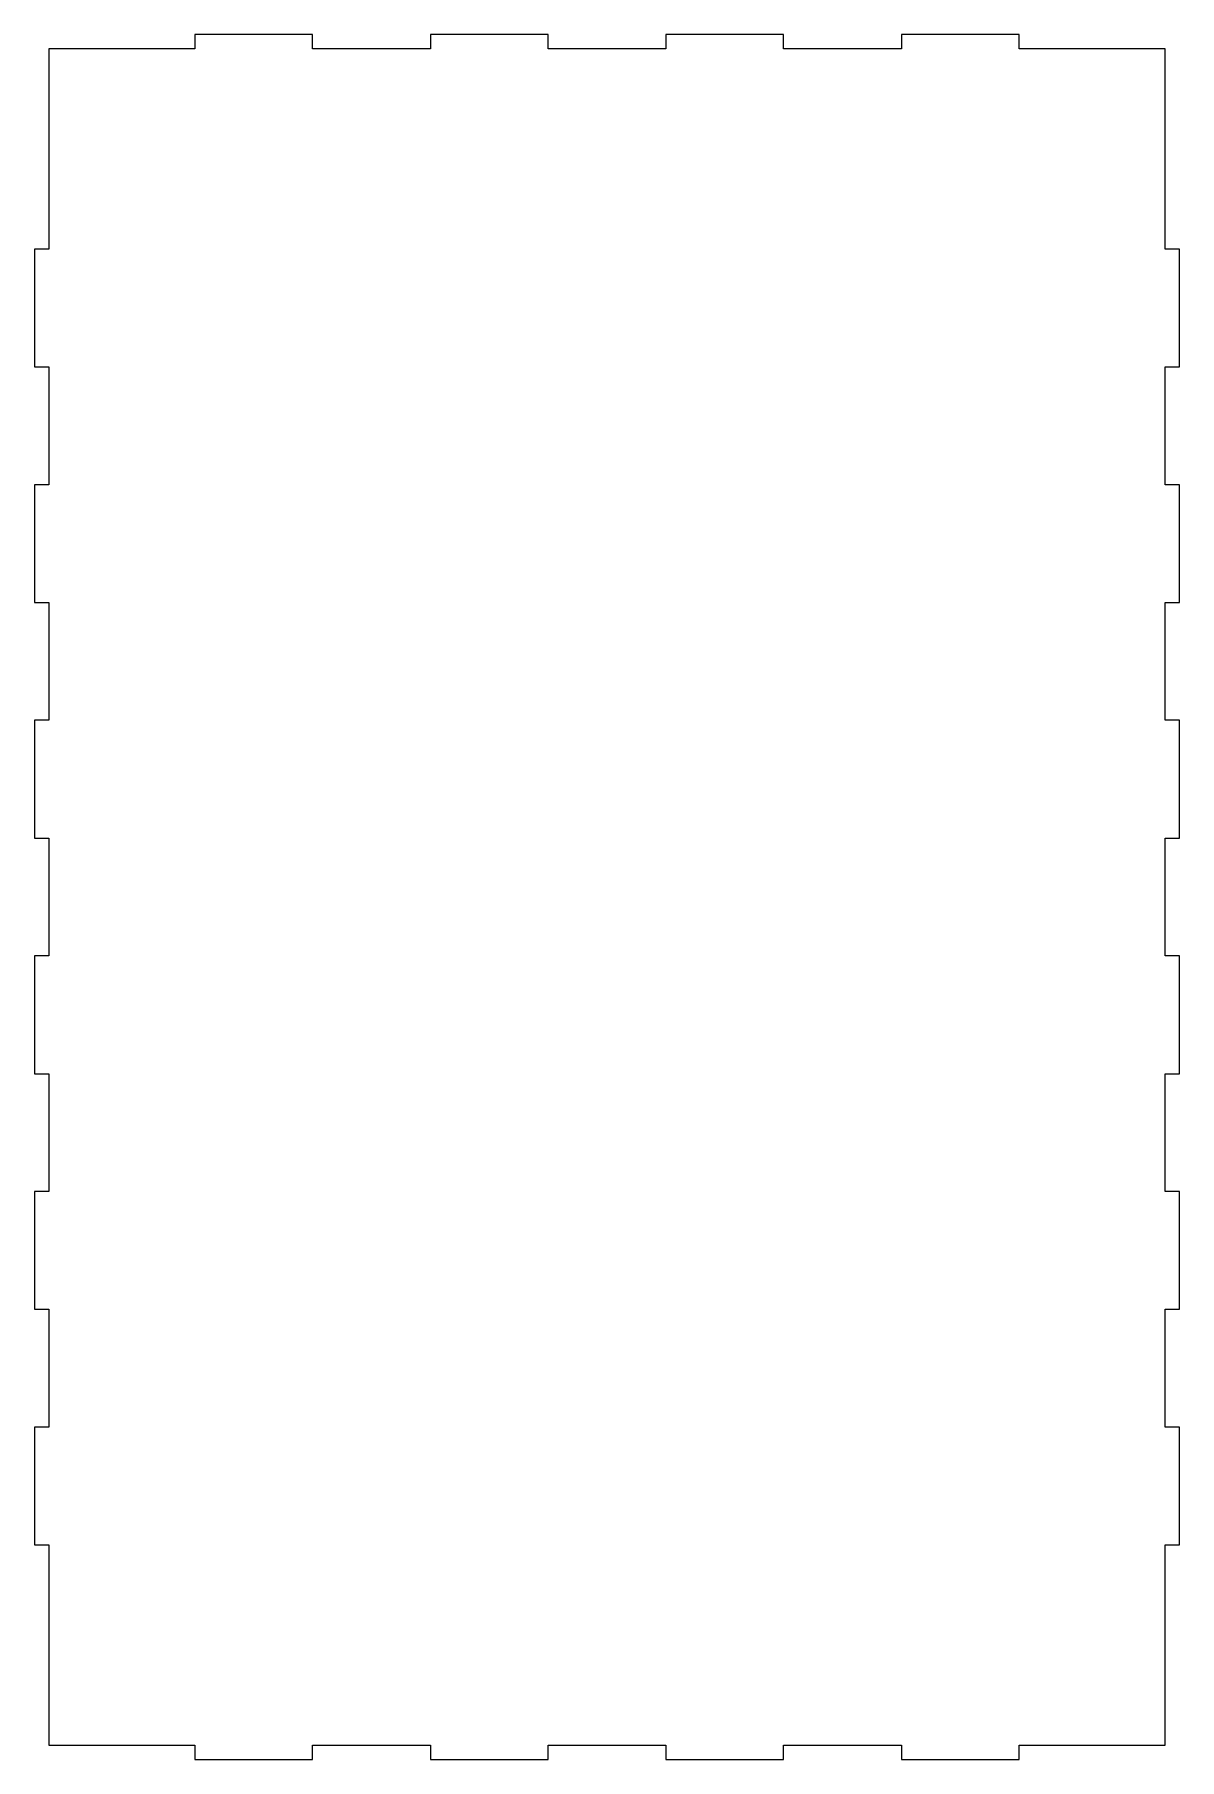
# Model space of a CAD drawing. Header units: millimetres. Extents: x 996 to 1391, y 3 to 598.
import ezdxf

# ---------------------------------------------------------------- set-up
doc = ezdxf.new("R2010")
doc.units = ezdxf.units.MM
doc.header["$MEASUREMENT"] = 0
doc.layers.add('bottom_outsideCutPath', color=7, linetype='CONTINUOUS')

msp = doc.modelspace()

# ---------------------------------------------------------------- linework, layer by layer
at = {"layer": 'bottom_outsideCutPath'}
for p, q in [((1091.9375, 598), (1051.3125, 598)), ((1051.3125, 598), (1051.3125, 593)), ((1091.9375, 593), (1091.9375, 598)), ((1173.1875, 598), (1132.5625, 598)), ((1132.5625, 598), (1132.5625, 593)), ((1173.1875, 593), (1173.1875, 598)), ((1254.4375, 598), (1213.8125, 598)), ((1213.8125, 598), (1213.8125, 593)), ((1254.4375, 593), (1254.4375, 598)), ((1335.6875, 598), (1295.0625, 598)), ((1295.0625, 598), (1295.0625, 593)), ((1335.6875, 593), (1335.6875, 598)), ((1001, 593), (1001, 523.9375)), ((1010.6875, 593), (1001, 593)), ((1051.3125, 593), (1010.6875, 593)), ((1132.5625, 593), (1091.9375, 593)), ((1213.8125, 593), (1173.1875, 593)), ((1295.0625, 593), (1254.4375, 593)), ((1386, 593), (1335.6875, 593)), ((1386, 564.5625), (1386, 593)), ((1386, 523.9375), (1386, 564.5625)), ((1001, 523.9375), (996, 523.9375)), ((996, 523.9375), (996, 483.3125)), ((1391, 523.9375), (1386, 523.9375)), ((1391, 483.3125), (1391, 523.9375)), ((996, 483.3125), (1001, 483.3125)), ((1001, 483.3125), (1001, 442.6875)), ((1386, 442.6875), (1386, 483.3125)), ((1386, 483.3125), (1391, 483.3125)), ((1001, 442.6875), (996, 442.6875)), ((996, 442.6875), (996, 402.0625)), ((1391, 442.6875), (1386, 442.6875)), ((1391, 402.0625), (1391, 442.6875)), ((996, 402.0625), (1001, 402.0625)), ((1001, 402.0625), (1001, 361.4375)), ((1386, 361.4375), (1386, 402.0625)), ((1386, 402.0625), (1391, 402.0625)), ((1001, 361.4375), (996, 361.4375)), ((996, 361.4375), (996, 320.8125)), ((1391, 361.4375), (1386, 361.4375)), ((1391, 320.8125), (1391, 361.4375)), ((996, 320.8125), (1001, 320.8125)), ((1001, 320.8125), (1001, 280.1875)), ((1386, 280.1875), (1386, 320.8125)), ((1386, 320.8125), (1391, 320.8125)), ((1001, 280.1875), (996, 280.1875)), ((996, 280.1875), (996, 239.5625)), ((1391, 280.1875), (1386, 280.1875)), ((1391, 239.5625), (1391, 280.1875)), ((996, 239.5625), (1001, 239.5625)), ((1001, 239.5625), (1001, 198.9375)), ((1386, 198.9375), (1386, 239.5625)), ((1386, 239.5625), (1391, 239.5625)), ((1001, 198.9375), (996, 198.9375)), ((996, 198.9375), (996, 158.3125)), ((1391, 198.9375), (1386, 198.9375)), ((1391, 158.3125), (1391, 198.9375)), ((996, 158.3125), (1001, 158.3125)), ((1001, 158.3125), (1001, 117.6875)), ((1386, 117.6875), (1386, 158.3125)), ((1386, 158.3125), (1391, 158.3125)), ((1001, 117.6875), (996, 117.6875)), ((996, 117.6875), (996, 77.0625)), ((1391, 117.6875), (1386, 117.6875)), ((1391, 77.0625), (1391, 117.6875)), ((996, 77.0625), (1001, 77.0625)), ((1001, 77.0625), (1001, 36.4375)), ((1386, 8), (1386, 77.0625)), ((1386, 77.0625), (1391, 77.0625)), ((1001, 36.4375), (1001, 8)), ((1001, 8), (1051.3125, 8)), ((1051.3125, 8), (1051.3125, 3)), ((1091.9375, 3), (1091.9375, 8)), ((1091.9375, 8), (1132.5625, 8)), ((1132.5625, 8), (1132.5625, 3)), ((1173.1875, 3), (1173.1875, 8)), ((1173.1875, 8), (1213.8125, 8)), ((1213.8125, 8), (1213.8125, 3)), ((1254.4375, 3), (1254.4375, 8)), ((1254.4375, 8), (1295.0625, 8)), ((1295.0625, 8), (1295.0625, 3)), ((1335.6875, 3), (1335.6875, 8)), ((1335.6875, 8), (1376.3125, 8)), ((1376.3125, 8), (1386, 8)), ((1051.3125, 3), (1091.9375, 3)), ((1132.5625, 3), (1173.1875, 3)), ((1213.8125, 3), (1254.4375, 3)), ((1295.0625, 3), (1335.6875, 3))]:
    msp.add_line(p, q, dxfattribs=at)

doc.saveas('drawing.dxf')
